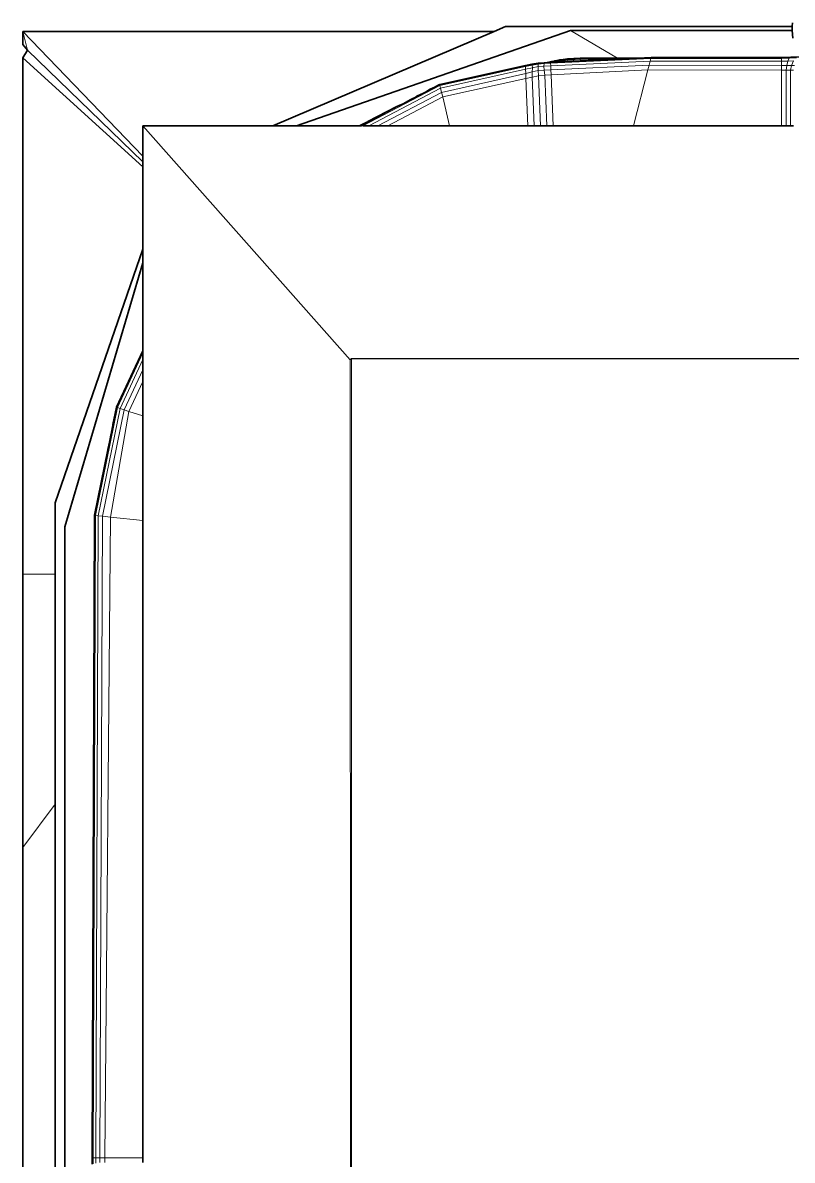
# Model space of a CAD drawing. Header units: inches. Extents: x 1 to 101, y 1 to 36.
# Drawn here: x 26.473 to 29.508, y 30.243 to 34.731 of the extents above; entities that cross this region are included whole.
import ezdxf

# ---------------------------------------------------------------- set-up
doc = ezdxf.new("R2010")
doc.units = ezdxf.units.IN
doc.header["$MEASUREMENT"] = 0
doc.layers.add('Default', color=7, linetype='Continuous')

msp = doc.modelspace()

# ---------------------------------------------------------------- linework, layer by layer
at = {"layer": 'Default', "color": 254, "lineweight": 0, "true_color": 0xcccccc, "transparency": 33554687}
for p, q in [((26.473, 34.6965), (28.3321, 34.6965)), ((26.9461, 34.2047), (26.473, 34.6965)), ((26.4914, 34.6232), (26.473, 34.6965)), ((26.473, 34.6965), (26.9461, 34.2047)), ((27.4598, 34.3236), (28.3321, 34.6965)), ((28.3321, 34.6965), (27.4598, 34.3236)), ((27.5521, 34.3236), (28.6329, 34.7)), ((28.6329, 34.7), (27.5521, 34.3236)), ((28.3321, 34.6965), (28.3765, 34.7155)), ((28.3765, 34.7155), (29.5077, 34.7155)), ((28.8186, 34.5918), (28.6329, 34.7)), ((28.6329, 34.7), (29.5077, 34.7)), ((28.6329, 34.7), (28.8186, 34.5918)), ((29.5077, 34.7), (28.6329, 34.7)), ((29.5077, 34.7155), (29.5076, 34.701)), ((29.5076, 34.701), (29.5077, 34.7)), ((29.5077, 34.7), (29.5105, 34.6704)), ((26.473, 34.5928), (26.4914, 34.6232)), ((26.4914, 34.6232), (26.9461, 34.1818)), ((26.9461, 34.1818), (26.4914, 34.6232)), ((26.473, 32.555), (26.473, 34.5928)), ((26.473, 34.5928), (26.9461, 34.1619)), ((26.9461, 34.1619), (26.473, 34.5928)), ((28.4563, 34.5628), (28.1179, 34.4868)), ((28.1179, 34.4868), (28.4563, 34.5628)), ((28.4562, 34.5587), (28.1187, 34.4834)), ((28.4563, 34.5628), (28.4562, 34.5587)), ((28.4807, 34.5674), (28.4563, 34.5628)), ((28.5054, 34.571), (28.4807, 34.5674)), ((28.5302, 34.5734), (28.5054, 34.571)), ((28.5417, 34.5739), (28.5302, 34.5734)), ((28.5535, 34.5767), (28.5417, 34.5739)), ((28.5589, 34.5775), (28.5535, 34.5767)), ((28.9509, 34.5902), (28.5551, 34.5711)), ((28.5551, 34.5746), (28.5661, 34.5751)), ((28.5551, 34.5711), (28.5551, 34.5746)), ((28.5686, 34.5799), (28.5589, 34.5775)), ((28.5661, 34.5751), (28.5728, 34.5765)), ((28.572, 34.5802), (28.5686, 34.5799)), ((28.58, 34.5819), (28.572, 34.5802)), ((28.5728, 34.5765), (28.6008, 34.5768)), ((28.5879, 34.5831), (28.58, 34.5819)), ((28.5914, 34.584), (28.5879, 34.5831)), ((28.5966, 34.5847), (28.5914, 34.584)), ((28.6213, 34.5879), (28.5966, 34.5847)), ((28.6008, 34.5768), (28.6231, 34.5779)), ((28.6394, 34.589), (28.6213, 34.5879)), ((28.6231, 34.5779), (28.6451, 34.5789)), ((28.6461, 34.5899), (28.6394, 34.589)), ((28.6451, 34.5789), (28.673, 34.5802)), ((28.6639, 34.5897), (28.6461, 34.5899)), ((28.671, 34.5907), (28.6639, 34.5897)), ((28.755, 34.5909), (28.671, 34.5907)), ((28.6718, 34.5869), (28.8235, 34.5874)), ((28.673, 34.5802), (28.6718, 34.5869)), ((28.8235, 34.5874), (28.673, 34.5802)), ((28.673, 34.5802), (28.8235, 34.5874)), ((28.8186, 34.5918), (28.755, 34.5909)), ((28.8198, 34.5911), (28.8186, 34.5918)), ((28.899, 34.5911), (28.8198, 34.5911)), ((28.8235, 34.5874), (28.899, 34.5911)), ((28.9519, 34.5936), (28.899, 34.5911)), ((28.899, 34.5911), (28.9519, 34.5936)), ((28.9509, 34.5902), (28.9519, 34.5936)), ((28.9519, 34.5936), (28.9509, 34.5902)), ((29.4658, 34.5901), (28.9509, 34.5902)), ((29.4659, 34.5936), (28.9519, 34.5936)), ((28.9519, 34.5936), (29.4659, 34.5936)), ((29.4659, 34.5936), (29.4658, 34.5901)), ((29.5026, 34.595), (29.4659, 34.5936)), ((29.536, 34.5963), (29.5026, 34.595)), ((28.1187, 34.4834), (27.8145, 34.3236)), ((28.1187, 34.4834), (27.8145, 34.3236)), ((27.838, 34.3236), (28.1213, 34.4726)), ((28.08, 34.4683), (28.0689, 34.4625)), ((28.0689, 34.4625), (28.08, 34.4683)), ((28.0689, 34.4625), (28.08, 34.4683)), ((28.098, 34.4773), (28.08, 34.4683)), ((28.08, 34.4683), (28.098, 34.4773)), ((28.08, 34.4683), (28.098, 34.4773)), ((28.0994, 34.4782), (28.098, 34.4773)), ((28.098, 34.4773), (28.0994, 34.4782)), ((28.098, 34.4773), (28.0994, 34.4782)), ((28.102, 34.4795), (28.0994, 34.4782)), ((28.0994, 34.4782), (28.102, 34.4795)), ((28.0994, 34.4782), (28.102, 34.4795)), ((28.1039, 34.4805), (28.102, 34.4795)), ((28.102, 34.4795), (28.1039, 34.4805)), ((28.102, 34.4795), (28.1039, 34.4805)), ((28.1051, 34.4811), (28.1039, 34.4805)), ((28.1039, 34.4805), (28.1051, 34.4811)), ((28.1039, 34.4805), (28.1051, 34.4811)), ((28.1092, 34.4834), (28.1051, 34.4811)), ((28.1051, 34.4811), (28.1092, 34.4834)), ((28.1051, 34.4811), (28.1092, 34.4834)), ((28.1106, 34.4839), (28.1092, 34.4834)), ((28.1092, 34.4834), (28.1106, 34.4839)), ((28.1092, 34.4834), (28.1106, 34.4839)), ((28.1128, 34.4842), (28.1106, 34.4839)), ((28.1106, 34.4839), (28.1128, 34.4842)), ((28.1106, 34.4839), (28.1128, 34.4842)), ((28.1141, 34.4858), (28.1128, 34.4842)), ((28.1128, 34.4842), (28.1141, 34.4858)), ((28.1128, 34.4842), (28.1141, 34.4858)), ((28.1179, 34.4868), (28.1141, 34.4858)), ((28.1141, 34.4858), (28.1179, 34.4868)), ((28.1141, 34.4858), (28.1179, 34.4868)), ((28.1179, 34.4868), (28.1187, 34.4834)), ((28.1187, 34.4834), (28.1179, 34.4868)), ((28.1179, 34.4868), (28.1187, 34.4834)), ((28.1213, 34.4726), (28.1252, 34.4561)), ((28.1252, 34.4561), (27.8737, 34.3236)), ((28.0005, 34.4272), (27.9732, 34.4116)), ((27.9732, 34.4116), (28.0005, 34.4272)), ((27.9732, 34.4116), (28.0005, 34.4272)), ((28.0149, 34.4332), (28.0005, 34.4272)), ((28.0005, 34.4272), (28.0149, 34.4332)), ((28.0005, 34.4272), (28.0149, 34.4332)), ((28.0211, 34.4365), (28.0149, 34.4332)), ((28.0149, 34.4332), (28.0211, 34.4365)), ((28.0149, 34.4332), (28.0211, 34.4365)), ((28.0276, 34.4412), (28.0211, 34.4365)), ((28.0211, 34.4365), (28.0276, 34.4412)), ((28.0211, 34.4365), (28.0276, 34.4412)), ((28.0539, 34.4535), (28.0276, 34.4412)), ((28.0276, 34.4412), (28.0539, 34.4535)), ((28.0276, 34.4412), (28.0539, 34.4535)), ((28.0562, 34.4547), (28.0539, 34.4535)), ((28.0539, 34.4535), (28.0562, 34.4547)), ((28.0539, 34.4535), (28.0562, 34.4547)), ((28.0639, 34.4587), (28.0562, 34.4547)), ((28.0562, 34.4547), (28.0639, 34.4587)), ((28.0562, 34.4547), (28.0639, 34.4587)), ((28.0655, 34.4596), (28.0639, 34.4587)), ((28.0639, 34.4587), (28.0655, 34.4596)), ((28.0639, 34.4587), (28.0655, 34.4596)), ((28.0689, 34.4625), (28.0655, 34.4596)), ((28.0655, 34.4596), (28.0689, 34.4625)), ((28.0655, 34.4596), (28.0689, 34.4625)), ((27.9489, 34.4006), (27.8344, 34.3407)), ((27.8349, 34.3398), (27.9489, 34.4006)), ((27.8349, 34.3398), (27.9489, 34.4006)), ((27.9582, 34.4038), (27.9489, 34.4006)), ((27.9489, 34.4006), (27.9582, 34.4038)), ((27.9489, 34.4006), (27.9582, 34.4038)), ((27.9732, 34.4116), (27.9582, 34.4038)), ((27.9582, 34.4038), (27.9732, 34.4116)), ((27.9582, 34.4038), (27.9732, 34.4116)), ((27.8191, 34.3334), (27.8159, 34.3318)), ((27.8221, 34.3348), (27.8191, 34.3334)), ((27.8197, 34.3312), (27.8213, 34.332)), ((27.8197, 34.3312), (27.8213, 34.332)), ((27.8213, 34.332), (27.8228, 34.3327)), ((27.8213, 34.332), (27.8228, 34.3327)), ((27.8248, 34.3361), (27.8221, 34.3348)), ((27.8228, 34.3327), (27.8242, 34.3335)), ((27.8228, 34.3327), (27.8242, 34.3335)), ((27.8242, 34.3335), (27.8255, 34.3341)), ((27.8242, 34.3335), (27.8255, 34.3341)), ((27.8272, 34.3373), (27.8248, 34.3361)), ((27.8255, 34.3341), (27.8268, 34.3348)), ((27.8255, 34.3341), (27.8268, 34.3348)), ((27.8268, 34.3348), (27.829, 34.336)), ((27.8268, 34.3348), (27.829, 34.336)), ((27.8294, 34.3383), (27.8272, 34.3373)), ((27.829, 34.336), (27.8309, 34.3372)), ((27.829, 34.336), (27.8309, 34.3372)), ((27.8311, 34.3392), (27.8294, 34.3383)), ((27.8309, 34.3372), (27.8324, 34.3381)), ((27.8309, 34.3372), (27.8324, 34.3381)), ((27.8325, 34.3399), (27.8311, 34.3392)), ((27.8324, 34.3381), (27.8337, 34.3389)), ((27.8324, 34.3381), (27.8337, 34.3389)), ((27.8344, 34.3407), (27.8325, 34.3399)), ((27.8337, 34.3389), (27.8349, 34.3398)), ((27.8337, 34.3389), (27.8349, 34.3398)), ((27.4598, 34.3236), (26.9461, 34.3236)), ((26.9461, 34.3236), (26.9461, 34.2047)), ((27.5521, 34.3236), (27.4598, 34.3236)), ((27.799, 34.3236), (27.5521, 34.3236)), ((27.8007, 34.3244), (27.799, 34.3236)), ((27.8048, 34.3264), (27.8007, 34.3244)), ((27.8066, 34.3273), (27.8048, 34.3264)), ((27.8087, 34.3283), (27.8066, 34.3273)), ((27.8114, 34.3297), (27.8087, 34.3283)), ((27.8124, 34.3301), (27.8114, 34.3297)), ((27.8123, 34.3266), (27.8141, 34.3275)), ((27.8123, 34.3266), (27.8141, 34.3275)), ((27.8145, 34.3236), (27.8123, 34.3266)), ((27.8145, 34.3236), (27.8123, 34.3266)), ((27.8159, 34.3318), (27.8124, 34.3301)), ((27.8141, 34.3275), (27.8147, 34.3288)), ((27.8141, 34.3275), (27.8147, 34.3288)), ((27.8147, 34.3288), (27.8164, 34.3296)), ((27.8147, 34.3288), (27.8164, 34.3296)), ((27.8164, 34.3296), (27.8181, 34.3305)), ((27.8164, 34.3296), (27.8181, 34.3305)), ((27.8181, 34.3305), (27.8197, 34.3312)), ((27.8181, 34.3305), (27.8197, 34.3312)), ((27.8737, 34.3236), (27.838, 34.3236)), ((26.9461, 34.2047), (26.9461, 34.1818)), ((26.9461, 34.1818), (26.9461, 34.1619)), ((26.9461, 34.1619), (26.9461, 33.8382)), ((26.9461, 33.8382), (26.6005, 32.8366)), ((26.6396, 32.7425), (26.9461, 33.7843)), ((26.9461, 33.7843), (26.9461, 33.4367)), ((26.9461, 33.4367), (26.8428, 33.2137)), ((26.8428, 33.2137), (26.9461, 33.4367)), ((26.9461, 33.4367), (26.9461, 33.4284)), ((26.9461, 33.4284), (26.8461, 33.2126)), ((26.8567, 33.2091), (26.9461, 33.4019)), ((26.9461, 33.4019), (26.9461, 33.3618)), ((26.9461, 33.3618), (26.8728, 33.2038)), ((26.7594, 32.7873), (26.8461, 33.2126)), ((26.8428, 33.2137), (26.8289, 33.1457)), ((26.8461, 33.2126), (26.8428, 33.2137)), ((26.8461, 33.2126), (26.8567, 33.2091)), ((26.7705, 32.7861), (26.8567, 33.2091)), ((26.8567, 33.2091), (26.7705, 32.7861)), ((26.8728, 33.2038), (26.7874, 32.7843)), ((26.8728, 33.2038), (26.8567, 33.2091)), ((26.8567, 33.2091), (26.8728, 33.2038)), ((26.8242, 33.1224), (26.8213, 33.1081)), ((26.8257, 33.13), (26.8242, 33.1224)), ((26.8261, 33.132), (26.8257, 33.13)), ((26.8281, 33.1414), (26.8261, 33.132)), ((26.8286, 33.1441), (26.8281, 33.1414)), ((26.8289, 33.1457), (26.8286, 33.1441)), ((26.8147, 33.076), (26.8089, 33.0473)), ((26.8187, 33.0957), (26.8147, 33.076)), ((26.8192, 33.0981), (26.8187, 33.0957)), ((26.8195, 33.0994), (26.8192, 33.0981)), ((26.8199, 33.1014), (26.8195, 33.0994)), ((26.8202, 33.1029), (26.8199, 33.1014)), ((26.8207, 33.1054), (26.8202, 33.1029)), ((26.8213, 33.1081), (26.8207, 33.1054)), ((26.8085, 33.0457), (26.7559, 32.7876)), ((26.8089, 33.0473), (26.8085, 33.0457)), ((26.6005, 32.8366), (26.6005, 32.555)), ((26.7559, 32.7876), (26.7467, 30.2522)), ((26.7467, 30.2522), (26.7559, 32.7876)), ((26.7594, 32.7873), (26.7506, 30.2528)), ((26.7506, 30.2528), (26.7594, 32.7873)), ((26.7559, 32.7876), (26.7594, 32.7873)), ((26.7594, 32.7873), (26.7705, 32.7861)), ((26.7705, 32.7861), (26.7594, 32.7873)), ((26.7705, 32.7861), (26.7614, 30.2529)), ((26.7614, 30.2529), (26.7705, 32.7861)), ((26.7705, 32.7861), (26.7874, 32.7843)), ((26.7874, 32.7843), (26.7705, 32.7861)), ((26.7874, 32.7843), (26.7776, 30.253)), ((26.6396, 28.1544), (26.6396, 32.7425)), ((26.6005, 32.555), (26.473, 32.555)), ((26.473, 31.4775), (26.473, 32.555)), ((26.473, 32.555), (26.6005, 32.555)), ((26.6005, 32.555), (26.6005, 31.6478)), ((26.473, 31.4775), (26.6005, 31.6478)), ((26.6005, 31.6478), (26.473, 31.4775)), ((26.6005, 31.6478), (26.6005, 30.202)), ((26.473, 30.202), (26.473, 31.4775)), ((26.7506, 30.2528), (26.7467, 30.2522)), ((26.7467, 30.2522), (26.7467, 30.2282)), ((26.7614, 30.2529), (26.7506, 30.2528)), ((26.7776, 30.253), (26.7614, 30.2529))]:
    msp.add_line(p, q, dxfattribs=at).dxf.unprotected_set("ltscale", 0)
at = {"layer": 'Default', "color": 7, "lineweight": 15, "ltscale": 5.332711, "transparency": 33554687}
for p, q in [((26.9461, 34.2047), (26.473, 34.6965)), ((26.473, 34.6965), (26.4914, 34.6232)), ((28.8186, 34.5918), (28.6329, 34.7)), ((26.4914, 34.6232), (26.9461, 34.1818)), ((26.473, 34.5928), (26.9461, 34.1619)), ((28.1187, 34.4834), (28.4562, 34.5587)), ((28.4562, 34.5587), (28.4821, 34.5637)), ((28.4562, 34.5587), (28.4563, 34.5628)), ((28.4564, 34.5476), (28.4562, 34.5587)), ((28.4821, 34.5637), (28.4807, 34.5674)), ((28.4821, 34.5637), (28.5054, 34.5675)), ((28.4837, 34.5533), (28.4821, 34.5637)), ((28.5056, 34.5578), (28.4837, 34.5533)), ((28.5054, 34.571), (28.5054, 34.5675)), ((28.5054, 34.5675), (28.5291, 34.5696)), ((28.5054, 34.5675), (28.5056, 34.5578)), ((28.5282, 34.5591), (28.5056, 34.5578)), ((28.5061, 34.5419), (28.5056, 34.5578)), ((28.5291, 34.5696), (28.5282, 34.5591)), ((28.5554, 34.5606), (28.5282, 34.5591)), ((28.5282, 34.5591), (28.5299, 34.5435)), ((28.5302, 34.5734), (28.5291, 34.5696)), ((28.5291, 34.5696), (28.5551, 34.5711)), ((28.9509, 34.5902), (28.5551, 34.5711)), ((28.5551, 34.5746), (28.5551, 34.5711)), ((28.5551, 34.5711), (28.5554, 34.5606)), ((28.948, 34.5794), (28.5554, 34.5606)), ((28.5554, 34.5606), (28.556, 34.5445)), ((28.556, 34.5445), (28.9437, 34.563)), ((28.572, 34.5802), (28.5728, 34.5765)), ((28.5728, 34.5765), (28.573, 34.5755)), ((28.5966, 34.5847), (28.5992, 34.5813)), ((28.5992, 34.5813), (28.6008, 34.5768)), ((28.6213, 34.5879), (28.6219, 34.5846)), ((28.6219, 34.5846), (28.6231, 34.5779)), ((28.6451, 34.5861), (28.6461, 34.5899)), ((28.6718, 34.5869), (28.6451, 34.5861)), ((28.6451, 34.5789), (28.6451, 34.5861)), ((28.6718, 34.5869), (28.671, 34.5907)), ((28.8235, 34.5874), (28.6718, 34.5869)), ((28.673, 34.5802), (28.6718, 34.5869)), ((28.939, 34.5452), (28.9437, 34.563)), ((28.948, 34.5794), (28.9437, 34.563)), ((28.9437, 34.563), (29.4658, 34.562)), ((28.9509, 34.5902), (28.948, 34.5794)), ((28.948, 34.5794), (29.4658, 34.579)), ((28.9519, 34.5936), (28.9509, 34.5902)), ((28.9509, 34.5902), (29.4658, 34.5901)), ((29.4658, 34.5901), (29.4659, 34.5936)), ((29.4658, 34.5901), (29.4964, 34.591)), ((29.4658, 34.579), (29.4658, 34.5901)), ((29.4658, 34.579), (29.4906, 34.5795)), ((29.4658, 34.562), (29.4658, 34.579)), ((29.4868, 34.5623), (29.4658, 34.562)), ((29.4658, 34.562), (29.4659, 34.5436)), ((29.4843, 34.5436), (29.4868, 34.5623)), ((29.4868, 34.5623), (29.4906, 34.5795)), ((29.5054, 34.5625), (29.4868, 34.5623)), ((29.4964, 34.591), (29.4906, 34.5795)), ((29.4906, 34.5795), (29.5136, 34.58)), ((29.4964, 34.591), (29.5026, 34.595)), ((29.5251, 34.5919), (29.4964, 34.591)), ((29.5015, 34.5436), (29.5054, 34.5625)), ((29.5054, 34.5625), (29.5136, 34.58)), ((29.5167, 34.5627), (29.5054, 34.5625)), ((28.1213, 34.4726), (28.4564, 34.5476)), ((28.1252, 34.4561), (28.4568, 34.531)), ((28.4837, 34.5533), (28.4564, 34.5476)), ((28.4568, 34.531), (28.4564, 34.5476)), ((28.4828, 34.537), (28.4568, 34.531)), ((28.4568, 34.531), (28.4573, 34.5114)), ((28.4573, 34.5114), (28.4821, 34.5167)), ((28.4821, 34.5167), (28.4828, 34.537)), ((28.5069, 34.5209), (28.4821, 34.5167)), ((28.4821, 34.5167), (28.4902, 34.3236)), ((28.4828, 34.537), (28.4837, 34.5533)), ((28.5061, 34.5419), (28.4828, 34.537)), ((28.5299, 34.5435), (28.5061, 34.5419)), ((28.5069, 34.5209), (28.5061, 34.5419)), ((28.5319, 34.5238), (28.5069, 34.5209)), ((28.5152, 34.3236), (28.5069, 34.5209)), ((28.556, 34.5445), (28.5299, 34.5435)), ((28.5299, 34.5435), (28.5319, 34.5238)), ((28.5568, 34.5256), (28.5319, 34.5238)), ((28.5403, 34.3236), (28.5319, 34.5238)), ((28.5568, 34.5256), (28.556, 34.5445)), ((28.5568, 34.5256), (28.939, 34.5452)), ((28.5653, 34.3236), (28.5568, 34.5256)), ((28.8815, 34.3236), (28.939, 34.5452)), ((28.939, 34.5452), (29.4659, 34.5436)), ((29.4659, 34.5436), (29.466, 34.3236)), ((29.4659, 34.5436), (29.4843, 34.5436)), ((29.4843, 34.5436), (29.4844, 34.3236)), ((29.5015, 34.5436), (29.4843, 34.5436)), ((29.5015, 34.5436), (29.5014, 34.3236)), ((29.5132, 34.5436), (29.5015, 34.5436)), ((27.8145, 34.3236), (28.1187, 34.4834)), ((27.838, 34.3236), (28.1213, 34.4726)), ((28.1187, 34.4834), (28.1179, 34.4868)), ((28.1213, 34.4726), (28.1187, 34.4834)), ((28.1252, 34.4561), (28.1213, 34.4726)), ((28.1294, 34.4382), (28.4573, 34.5114)), ((28.4573, 34.5114), (28.4652, 34.3236)), ((27.8737, 34.3236), (28.1252, 34.4561)), ((27.9124, 34.3236), (28.1294, 34.4382)), ((28.1294, 34.4382), (28.1252, 34.4561)), ((28.1561, 34.3236), (28.1294, 34.4382)), ((27.8197, 34.3312), (27.8191, 34.3334)), ((27.8228, 34.3327), (27.8221, 34.3348)), ((27.8255, 34.3341), (27.8248, 34.3361)), ((27.829, 34.336), (27.8272, 34.3373)), ((27.8311, 34.3392), (27.8325, 34.3399)), ((27.8324, 34.3381), (27.8311, 34.3392)), ((27.8344, 34.3407), (27.8325, 34.3399)), ((27.8325, 34.3399), (27.8337, 34.3389)), ((27.8337, 34.3389), (27.8344, 34.3407)), ((27.7645, 33.4012), (26.9461, 34.3236)), ((27.8052, 34.3242), (27.8048, 34.3264)), ((27.8085, 34.3247), (27.8073, 34.3252)), ((27.8092, 34.3261), (27.8087, 34.3283)), ((27.8111, 34.3271), (27.8104, 34.3257)), ((27.8123, 34.3266), (27.8111, 34.3271)), ((27.8123, 34.3266), (27.8141, 34.3275)), ((27.8129, 34.3279), (27.8124, 34.3301)), ((27.8147, 34.3288), (27.8141, 34.3275)), ((27.8164, 34.3296), (27.8159, 34.3318)), ((26.8461, 33.2126), (26.9461, 33.4284)), ((26.8567, 33.2091), (26.9461, 33.4019)), ((27.7698, 8.4782), (27.7694, 33.4054)), ((26.8728, 33.2038), (26.9461, 33.3618)), ((26.8919, 33.1975), (26.9461, 33.3159)), ((26.7594, 32.7873), (26.8461, 33.2126)), ((26.8461, 33.2126), (26.8428, 33.2137)), ((26.8567, 33.2091), (26.8461, 33.2126)), ((26.7705, 32.7861), (26.8567, 33.2091)), ((26.7874, 32.7843), (26.8728, 33.2038)), ((26.8195, 32.7808), (26.8919, 33.1975)), ((26.8728, 33.2038), (26.8567, 33.2091)), ((26.8919, 33.1975), (26.8728, 33.2038)), ((26.9461, 33.1796), (26.8919, 33.1975)), ((26.7594, 32.7873), (26.7506, 30.2528)), ((26.7559, 32.7876), (26.7594, 32.7873)), ((26.7594, 32.7873), (26.7705, 32.7861)), ((26.7705, 32.7861), (26.7614, 30.2529)), ((26.7705, 32.7861), (26.7874, 32.7843)), ((26.7874, 32.7843), (26.7776, 30.253)), ((26.8195, 32.7808), (26.7874, 32.7843)), ((26.7967, 30.253), (26.8195, 32.7808)), ((26.8195, 32.7808), (26.9461, 32.7672)), ((26.473, 32.555), (26.6005, 32.555)), ((26.473, 31.4775), (26.6005, 31.6478)), ((26.7506, 30.2528), (26.7467, 30.2522)), ((26.7505, 30.2293), (26.7506, 30.2528)), ((26.7506, 30.2528), (26.7614, 30.2529)), ((26.7614, 30.2529), (26.7609, 30.2317)), ((26.7614, 30.2529), (26.7776, 30.253)), ((26.7776, 30.253), (26.7775, 30.2339)), ((26.7776, 30.253), (26.7967, 30.253)), ((26.9461, 30.2529), (26.7967, 30.253)), ((26.7967, 30.253), (26.7967, 30.2339))]:
    msp.add_line(p, q, dxfattribs=at)
at = {"layer": 'Default', "color": 7, "lineweight": 35, "ltscale": 5.332711, "transparency": 33554687}
for p, q in [((28.3321, 34.6965), (26.473, 34.6965)), ((26.473, 34.6454), (26.473, 34.6965)), ((28.3321, 34.6965), (27.4598, 34.3236)), ((28.6329, 34.7), (27.5521, 34.3236)), ((28.3765, 34.7155), (28.3321, 34.6965)), ((28.3765, 34.7155), (29.5077, 34.7155)), ((29.5077, 34.7), (28.6329, 34.7)), ((29.5077, 34.7155), (29.5076, 34.701)), ((29.5077, 34.7), (29.5076, 34.701)), ((29.5077, 34.7175), (29.5086, 34.7309)), ((29.5077, 34.7155), (29.5077, 34.7175)), ((29.5105, 34.6704), (29.5077, 34.7)), ((26.4914, 34.6232), (26.473, 34.6454)), ((26.473, 34.5928), (26.4914, 34.6232)), ((26.473, 32.555), (26.473, 34.5928)), ((28.4563, 34.5628), (28.1179, 34.4868)), ((28.4563, 34.5628), (28.4807, 34.5674)), ((28.4807, 34.5674), (28.5054, 34.571)), ((28.5054, 34.571), (28.5302, 34.5734)), ((28.5417, 34.5739), (28.5302, 34.5734)), ((28.5535, 34.5767), (28.5417, 34.5739)), ((28.5551, 34.5746), (28.5417, 34.5739)), ((28.5589, 34.5775), (28.5535, 34.5767)), ((28.5661, 34.5751), (28.5551, 34.5746)), ((28.5686, 34.5799), (28.5589, 34.5775)), ((28.5728, 34.5765), (28.5661, 34.5751)), ((28.572, 34.5802), (28.5686, 34.5799)), ((28.572, 34.5802), (28.58, 34.5819)), ((28.5992, 34.5813), (28.5728, 34.5765)), ((28.6008, 34.5768), (28.5728, 34.5765)), ((28.58, 34.5819), (28.5879, 34.5831)), ((28.5879, 34.5831), (28.5914, 34.584)), ((28.5966, 34.5847), (28.5914, 34.584)), ((28.6213, 34.5879), (28.5966, 34.5847)), ((28.6219, 34.5846), (28.5992, 34.5813)), ((28.6231, 34.5779), (28.6008, 34.5768)), ((28.6394, 34.589), (28.6213, 34.5879)), ((28.6451, 34.5861), (28.6219, 34.5846)), ((28.6451, 34.5789), (28.6231, 34.5779)), ((28.6461, 34.5899), (28.6394, 34.589)), ((28.6451, 34.5861), (28.6639, 34.5897)), ((28.673, 34.5802), (28.6451, 34.5789)), ((28.6461, 34.5899), (28.6639, 34.5897)), ((28.6639, 34.5897), (28.671, 34.5907)), ((28.755, 34.5909), (28.671, 34.5907)), ((28.8235, 34.5874), (28.673, 34.5802)), ((28.8186, 34.5918), (28.755, 34.5909)), ((28.8198, 34.5911), (28.8186, 34.5918)), ((28.899, 34.5911), (28.8198, 34.5911)), ((28.899, 34.5911), (28.8235, 34.5874)), ((28.899, 34.5911), (28.9519, 34.5936)), ((29.4659, 34.5936), (28.9519, 34.5936)), ((29.5026, 34.595), (29.4659, 34.5936)), ((29.5026, 34.595), (29.536, 34.5963)), ((28.08, 34.4683), (28.0689, 34.4625)), ((28.08, 34.4683), (28.098, 34.4773)), ((28.098, 34.4773), (28.0994, 34.4782)), ((28.0994, 34.4782), (28.102, 34.4795)), ((28.102, 34.4795), (28.1039, 34.4805)), ((28.1039, 34.4805), (28.1051, 34.4811)), ((28.1051, 34.4811), (28.1092, 34.4834)), ((28.1106, 34.4839), (28.1092, 34.4834)), ((28.1128, 34.4842), (28.1106, 34.4839)), ((28.1141, 34.4858), (28.1128, 34.4842)), ((28.1141, 34.4858), (28.1179, 34.4868)), ((27.9732, 34.4116), (28.0005, 34.4272)), ((28.0005, 34.4272), (28.0149, 34.4332)), ((28.0149, 34.4332), (28.0211, 34.4365)), ((28.0211, 34.4365), (28.0276, 34.4412)), ((28.0276, 34.4412), (28.0539, 34.4535)), ((28.0562, 34.4547), (28.0539, 34.4535)), ((28.0639, 34.4587), (28.0562, 34.4547)), ((28.0639, 34.4587), (28.0655, 34.4596)), ((28.0655, 34.4596), (28.0689, 34.4625)), ((27.8344, 34.3407), (27.9489, 34.4006)), ((27.9489, 34.4006), (27.8349, 34.3398)), ((27.9489, 34.4006), (27.9582, 34.4038)), ((27.9582, 34.4038), (27.9732, 34.4116)), ((27.8159, 34.3318), (27.8191, 34.3334)), ((27.8191, 34.3334), (27.8221, 34.3348)), ((27.8197, 34.3312), (27.8213, 34.332)), ((27.8213, 34.332), (27.8228, 34.3327)), ((27.8221, 34.3348), (27.8248, 34.3361)), ((27.8228, 34.3327), (27.8242, 34.3335)), ((27.8242, 34.3335), (27.8268, 34.3348)), ((27.8242, 34.3335), (27.8255, 34.3341)), ((27.8248, 34.3361), (27.8272, 34.3373)), ((27.8255, 34.3341), (27.8268, 34.3348)), ((27.8268, 34.3348), (27.829, 34.336)), ((27.8272, 34.3373), (27.8294, 34.3383)), ((27.829, 34.336), (27.8309, 34.3372)), ((27.8294, 34.3383), (27.8311, 34.3392)), ((27.8309, 34.3372), (27.8294, 34.3383)), ((27.8309, 34.3372), (27.8324, 34.3381)), ((27.8311, 34.3392), (27.8337, 34.3389)), ((27.8324, 34.3381), (27.8337, 34.3389)), ((27.8349, 34.3398), (27.8325, 34.3399)), ((27.8337, 34.3389), (27.8349, 34.3398)), ((27.8349, 34.3398), (27.8344, 34.3407)), ((26.9461, 34.3236), (26.9461, 34.2047)), ((27.4598, 34.3236), (26.9461, 34.3236)), ((27.5521, 34.3236), (27.4598, 34.3236)), ((27.799, 34.3236), (27.5521, 34.3236)), ((27.799, 34.3236), (27.8007, 34.3244)), ((27.8007, 34.3244), (27.8048, 34.3264)), ((27.8039, 34.3236), (27.8007, 34.3244)), ((27.8039, 34.3236), (27.8052, 34.3242)), ((27.8048, 34.3264), (27.8066, 34.3273)), ((27.8052, 34.3242), (27.8073, 34.3252)), ((27.8065, 34.3238), (27.8052, 34.3242)), ((27.8073, 34.3252), (27.8065, 34.3238)), ((27.8065, 34.3238), (27.8085, 34.3247)), ((27.8066, 34.3273), (27.8087, 34.3283)), ((27.8073, 34.3252), (27.8092, 34.3261)), ((27.8085, 34.3247), (27.8104, 34.3257)), ((27.8087, 34.3283), (27.8114, 34.3297)), ((27.8092, 34.3261), (27.8111, 34.3271)), ((27.8104, 34.3257), (27.8123, 34.3266)), ((27.8111, 34.3271), (27.8129, 34.3279)), ((27.8114, 34.3297), (27.8124, 34.3301)), ((27.8129, 34.3279), (27.8123, 34.3266)), ((27.8145, 34.3236), (27.8123, 34.3266)), ((27.8124, 34.3301), (27.8159, 34.3318)), ((27.8129, 34.3279), (27.8147, 34.3288)), ((27.838, 34.3236), (27.8145, 34.3236)), ((27.8147, 34.3288), (27.8164, 34.3296)), ((27.8164, 34.3296), (27.8181, 34.3305)), ((27.8181, 34.3305), (27.8197, 34.3312)), ((27.8737, 34.3236), (27.838, 34.3236)), ((27.9124, 34.3236), (27.8737, 34.3236)), ((28.1561, 34.3236), (27.9124, 34.3236)), ((28.4652, 34.3236), (28.1561, 34.3236)), ((28.4902, 34.3236), (28.4652, 34.3236)), ((28.5152, 34.3236), (28.4902, 34.3236)), ((28.5403, 34.3236), (28.5152, 34.3236)), ((28.5653, 34.3236), (28.5403, 34.3236)), ((28.8815, 34.3236), (28.5653, 34.3236)), ((29.466, 34.3236), (28.8815, 34.3236)), ((29.4844, 34.3236), (29.466, 34.3236)), ((29.5014, 34.3236), (29.4844, 34.3236)), ((29.5126, 34.3236), (29.5014, 34.3236)), ((26.9461, 34.2047), (26.9461, 34.1818)), ((26.9461, 34.1818), (26.9461, 34.1619)), ((26.9461, 34.1619), (26.9461, 33.8382)), ((26.9461, 33.8382), (26.6005, 32.8366)), ((26.9461, 33.8382), (26.9461, 33.7843)), ((26.6396, 32.7425), (26.9461, 33.7843)), ((26.9461, 33.7843), (26.9461, 33.4367)), ((26.9461, 33.4367), (26.8428, 33.2137)), ((26.9461, 33.4367), (26.9461, 33.4284)), ((26.9461, 33.4284), (26.9461, 33.4019)), ((26.9461, 33.4019), (26.9461, 33.3618)), ((27.7671, 33.4033), (27.7645, 33.4012)), ((27.7671, 33.4033), (27.7694, 33.4054)), ((48.768, 33.4145), (27.7694, 33.4054)), ((26.9461, 33.3618), (26.9461, 33.3159)), ((26.9461, 33.3159), (26.9461, 33.1796)), ((26.8289, 33.1457), (26.8428, 33.2137)), ((26.9461, 33.1796), (26.9461, 32.7672)), ((26.8242, 33.1224), (26.8213, 33.1081)), ((26.8257, 33.13), (26.8242, 33.1224)), ((26.8261, 33.132), (26.8257, 33.13)), ((26.8261, 33.132), (26.8281, 33.1414)), ((26.8286, 33.1441), (26.8281, 33.1414)), ((26.8289, 33.1457), (26.8286, 33.1441)), ((26.8089, 33.0473), (26.8147, 33.076)), ((26.8147, 33.076), (26.8187, 33.0957)), ((26.8192, 33.0981), (26.8187, 33.0957)), ((26.8195, 33.0994), (26.8192, 33.0981)), ((26.8199, 33.1014), (26.8195, 33.0994)), ((26.8199, 33.1014), (26.8202, 33.1029)), ((26.8207, 33.1054), (26.8202, 33.1029)), ((26.8213, 33.1081), (26.8207, 33.1054)), ((26.7559, 32.7876), (26.8085, 33.0457)), ((26.8085, 33.0457), (26.8089, 33.0473)), ((26.6005, 32.8366), (26.6005, 32.555)), ((26.7559, 32.7876), (26.7467, 30.2522)), ((26.9461, 32.7672), (26.9461, 30.2529)), ((26.6396, 32.7425), (26.6396, 28.1544)), ((26.473, 31.4775), (26.473, 32.555)), ((26.6005, 32.555), (26.6005, 31.6478)), ((26.6005, 31.6478), (26.6005, 30.202)), ((26.473, 30.202), (26.473, 31.4775)), ((26.7467, 30.2522), (26.7467, 30.2282)), ((26.9461, 30.2529), (26.9461, 30.2338))]:
    msp.add_line(p, q, dxfattribs=at)
at = {"layer": 'Default', "color": 253, "lineweight": 0, "true_color": 0xb5b5b5, "transparency": 33554687}
for p, q in [((28.1187, 34.4834), (28.4562, 34.5587)), ((28.4562, 34.5587), (28.4564, 34.5476)), ((28.4564, 34.5476), (28.1213, 34.4726)), ((28.1213, 34.4726), (28.1187, 34.4834)), ((26.8461, 33.2126), (26.9461, 33.4284)), ((26.9461, 33.4019), (26.8567, 33.2091)), ((26.9461, 33.4284), (26.9461, 33.4019)), ((26.8461, 33.2126), (26.7594, 32.7873)), ((26.8289, 33.1457), (26.8428, 33.2137)), ((26.8428, 33.2137), (26.8461, 33.2126)), ((26.8567, 33.2091), (26.8461, 33.2126)), ((26.8213, 33.1081), (26.8242, 33.1224)), ((26.8242, 33.1224), (26.8257, 33.13)), ((26.8257, 33.13), (26.8261, 33.132)), ((26.8261, 33.132), (26.8281, 33.1414)), ((26.8281, 33.1414), (26.8286, 33.1441)), ((26.8286, 33.1441), (26.8289, 33.1457)), ((26.8089, 33.0473), (26.8147, 33.076)), ((26.8147, 33.076), (26.8187, 33.0957)), ((26.8187, 33.0957), (26.8192, 33.0981)), ((26.8192, 33.0981), (26.8195, 33.0994)), ((26.8195, 33.0994), (26.8199, 33.1014)), ((26.8199, 33.1014), (26.8202, 33.1029)), ((26.8202, 33.1029), (26.8207, 33.1054)), ((26.8207, 33.1054), (26.8213, 33.1081)), ((26.7559, 32.7876), (26.8085, 33.0457)), ((26.8085, 33.0457), (26.8089, 33.0473)), ((26.7594, 32.7873), (26.7559, 32.7876))]:
    msp.add_line(p, q, dxfattribs=at).dxf.unprotected_set("ltscale", 0)
at = {"layer": 'Default', "color": 250, "lineweight": 0, "true_color": 0x444444, "transparency": 33554687}
for p, q in [((28.5551, 34.5711), (28.9509, 34.5902)), ((28.5554, 34.5606), (28.5551, 34.5711)), ((28.948, 34.5794), (28.5554, 34.5606)), ((28.671, 34.5907), (28.755, 34.5909)), ((28.6718, 34.5869), (28.671, 34.5907)), ((28.8235, 34.5874), (28.6718, 34.5869)), ((28.755, 34.5909), (28.8186, 34.5918)), ((28.8186, 34.5918), (28.8198, 34.5911)), ((28.8198, 34.5911), (28.899, 34.5911)), ((28.899, 34.5911), (28.8235, 34.5874)), ((28.9509, 34.5902), (28.948, 34.5794)), ((29.5014, 34.3236), (29.5015, 34.5436)), ((29.5015, 34.5436), (29.5132, 34.5436)), ((29.5126, 34.3236), (29.5014, 34.3236))]:
    msp.add_line(p, q, dxfattribs=at).dxf.unprotected_set("ltscale", 0)
at = {"layer": 'Default', "color": 251, "lineweight": 0, "true_color": 0x6b6b6b, "transparency": 33554687}
for p, q in [((28.5554, 34.5606), (28.948, 34.5794)), ((28.556, 34.5445), (28.5554, 34.5606)), ((28.9437, 34.563), (28.556, 34.5445)), ((28.948, 34.5794), (28.9437, 34.563))]:
    msp.add_line(p, q, dxfattribs=at).dxf.unprotected_set("ltscale", 0)
at = {"layer": 'Default', "color": 9, "lineweight": 0, "true_color": 0xc9c9c9, "transparency": 33554687}
for p, q in [((28.556, 34.5445), (28.9437, 34.563)), ((28.939, 34.5452), (28.9437, 34.563)), ((28.9437, 34.563), (28.939, 34.5452)), ((28.9437, 34.563), (29.4658, 34.562)), ((29.4658, 34.562), (29.4659, 34.5436)), ((28.1252, 34.4561), (28.4568, 34.531)), ((28.4568, 34.531), (28.4573, 34.5114)), ((28.5568, 34.5256), (28.556, 34.5445)), ((28.939, 34.5452), (28.5568, 34.5256)), ((29.4659, 34.5436), (28.939, 34.5452)), ((29.466, 34.3236), (29.4659, 34.5436)), ((29.4659, 34.5436), (29.4843, 34.5436)), ((29.4843, 34.5436), (29.4844, 34.3236)), ((28.4573, 34.5114), (28.1294, 34.4382)), ((27.8737, 34.3236), (28.1252, 34.4561)), ((28.1294, 34.4382), (27.9124, 34.3236)), ((28.1294, 34.4382), (28.1252, 34.4561)), ((28.1252, 34.4561), (28.1294, 34.4382)), ((27.9124, 34.3236), (27.8737, 34.3236)), ((29.4844, 34.3236), (29.466, 34.3236)), ((26.7967, 30.253), (26.9461, 30.2529)), ((26.7967, 30.2339), (26.7967, 30.253)), ((26.9461, 30.2529), (26.9461, 30.2338))]:
    msp.add_line(p, q, dxfattribs=at).dxf.unprotected_set("ltscale", 0)
at = {"layer": 'Default', "color": 251, "lineweight": 0, "true_color": 0x616161, "transparency": 33554687}
for p, q in [((28.9437, 34.563), (28.948, 34.5794)), ((29.4658, 34.562), (28.9437, 34.563)), ((28.948, 34.5794), (29.4658, 34.579)), ((29.4658, 34.579), (29.4658, 34.562))]:
    msp.add_line(p, q, dxfattribs=at).dxf.unprotected_set("ltscale", 0)
at = {"layer": 'Default', "color": 253, "lineweight": 0, "true_color": 0xb4b4b4, "transparency": 33554687}
for p, q in [((28.948, 34.5794), (28.9509, 34.5902)), ((29.4658, 34.579), (28.948, 34.5794)), ((28.9509, 34.5902), (29.4658, 34.5901)), ((29.4658, 34.5901), (29.4658, 34.579)), ((27.8145, 34.3236), (28.1187, 34.4834)), ((28.1213, 34.4726), (27.838, 34.3236)), ((28.1187, 34.4834), (28.1213, 34.4726)), ((27.838, 34.3236), (27.8145, 34.3236))]:
    msp.add_line(p, q, dxfattribs=at).dxf.unprotected_set("ltscale", 0)
at = {"layer": 'Default', "color": 251, "lineweight": 0, "true_color": 0x606060, "transparency": 33554687}
for p, q in [((28.1213, 34.4726), (28.4564, 34.5476)), ((28.4568, 34.531), (28.1252, 34.4561)), ((28.4564, 34.5476), (28.4568, 34.531)), ((28.1252, 34.4561), (28.1213, 34.4726))]:
    msp.add_line(p, q, dxfattribs=at).dxf.unprotected_set("ltscale", 0)
at = {"layer": 'Default', "color": 9, "lineweight": 0, "true_color": 0xcbcbcb, "transparency": 33554687}
for p, q in [((28.4573, 34.5114), (28.4821, 34.5167)), ((28.4821, 34.5167), (28.5069, 34.5209)), ((28.4902, 34.3236), (28.4821, 34.5167)), ((28.4821, 34.5167), (28.4902, 34.3236)), ((28.5069, 34.5209), (28.5319, 34.5238)), ((28.5152, 34.3236), (28.5069, 34.5209)), ((28.5069, 34.5209), (28.5152, 34.3236)), ((28.5319, 34.5238), (28.5568, 34.5256)), ((28.5403, 34.3236), (28.5319, 34.5238)), ((28.5319, 34.5238), (28.5403, 34.3236)), ((28.5568, 34.5256), (28.939, 34.5452)), ((28.5653, 34.3236), (28.5568, 34.5256)), ((28.5568, 34.5256), (28.5653, 34.3236)), ((28.8815, 34.3236), (28.939, 34.5452)), ((28.939, 34.5452), (28.8815, 34.3236)), ((28.939, 34.5452), (29.4659, 34.5436)), ((29.4659, 34.5436), (29.466, 34.3236)), ((28.1294, 34.4382), (28.4573, 34.5114)), ((28.4652, 34.3236), (28.4573, 34.5114)), ((28.4573, 34.5114), (28.4652, 34.3236)), ((27.9124, 34.3236), (28.1294, 34.4382)), ((28.1561, 34.3236), (28.1294, 34.4382)), ((28.1294, 34.4382), (28.1561, 34.3236)), ((27.7645, 33.4012), (26.9461, 34.3236)), ((26.9461, 34.3236), (27.4598, 34.3236)), ((26.9461, 34.3236), (27.7645, 33.4012)), ((26.9461, 34.2047), (26.9461, 34.3236)), ((27.4598, 34.3236), (27.5521, 34.3236)), ((27.5521, 34.3236), (27.799, 34.3236)), ((27.799, 34.3236), (27.8007, 34.3244)), ((27.8007, 34.3244), (27.8039, 34.3236)), ((27.8039, 34.3236), (27.8052, 34.3242)), ((27.8052, 34.3242), (27.8065, 34.3238)), ((27.8065, 34.3238), (27.8085, 34.3247)), ((27.8085, 34.3247), (27.8104, 34.3257)), ((27.8104, 34.3257), (27.8123, 34.3266)), ((27.8123, 34.3266), (27.8145, 34.3236)), ((27.8145, 34.3236), (27.838, 34.3236)), ((27.838, 34.3236), (27.8737, 34.3236)), ((27.8737, 34.3236), (27.9124, 34.3236)), ((27.9124, 34.3236), (28.1561, 34.3236)), ((28.1561, 34.3236), (27.9124, 34.3236)), ((28.1561, 34.3236), (28.4652, 34.3236)), ((28.4652, 34.3236), (28.1561, 34.3236)), ((28.4652, 34.3236), (28.4902, 34.3236)), ((28.4902, 34.3236), (28.4652, 34.3236)), ((28.4902, 34.3236), (28.5152, 34.3236)), ((28.5152, 34.3236), (28.4902, 34.3236)), ((28.5152, 34.3236), (28.5403, 34.3236)), ((28.5403, 34.3236), (28.5152, 34.3236)), ((28.5653, 34.3236), (28.5403, 34.3236)), ((28.5403, 34.3236), (28.5653, 34.3236)), ((28.8815, 34.3236), (28.5653, 34.3236)), ((28.5653, 34.3236), (28.8815, 34.3236)), ((29.466, 34.3236), (28.8815, 34.3236)), ((28.8815, 34.3236), (29.466, 34.3236)), ((29.466, 34.3236), (29.4844, 34.3236)), ((29.4844, 34.3236), (29.5014, 34.3236)), ((29.5014, 34.3236), (29.5126, 34.3236)), ((26.9461, 34.1818), (26.9461, 34.2047)), ((26.9461, 34.1619), (26.9461, 34.1818)), ((26.9461, 33.8382), (26.9461, 34.1619)), ((26.6005, 32.8366), (26.9461, 33.8382)), ((26.9461, 33.7843), (26.9461, 33.8382)), ((26.9461, 33.8382), (26.9461, 33.7843)), ((26.9461, 33.7843), (26.6396, 32.7425)), ((26.9461, 33.4367), (26.9461, 33.7843)), ((26.9461, 33.4284), (26.9461, 33.4367)), ((26.9461, 33.4019), (26.9461, 33.4284)), ((26.9461, 33.3618), (26.9461, 33.4019)), ((27.7671, 33.4033), (27.7645, 33.4012)), ((27.7645, 33.4012), (27.7698, 8.4782)), ((27.7694, 33.4054), (27.7671, 33.4033)), ((48.768, 33.4145), (27.7694, 33.4054)), ((27.7694, 33.4054), (48.768, 33.4145)), ((27.7698, 8.4782), (27.7694, 33.4054)), ((26.9461, 33.3159), (26.9461, 33.3618)), ((26.8919, 33.1975), (26.9461, 33.3159)), ((26.9461, 33.3159), (26.9461, 33.1796)), ((26.9461, 33.1796), (26.9461, 33.3159)), ((26.7874, 32.7843), (26.8728, 33.2038)), ((26.8195, 32.7808), (26.8919, 33.1975)), ((26.8919, 33.1975), (26.8195, 32.7808)), ((26.8728, 33.2038), (26.8919, 33.1975)), ((26.8919, 33.1975), (26.9461, 33.1796)), ((26.9461, 33.1796), (26.8919, 33.1975)), ((26.9461, 33.1796), (26.9461, 32.7672)), ((26.9461, 32.7672), (26.9461, 33.1796)), ((26.6005, 32.555), (26.6005, 32.8366)), ((26.8195, 32.7808), (26.7874, 32.7843)), ((26.7967, 30.253), (26.8195, 32.7808)), ((26.8195, 32.7808), (26.9461, 32.7672)), ((26.9461, 32.7672), (26.8195, 32.7808)), ((26.9461, 32.7672), (26.9461, 30.2529)), ((26.9461, 30.2529), (26.9461, 32.7672)), ((26.6396, 32.7425), (26.6396, 28.1544)), ((26.6005, 31.6478), (26.6005, 32.555)), ((26.6005, 30.202), (26.6005, 31.6478)), ((26.9461, 30.2529), (26.7967, 30.253)), ((26.9461, 30.2338), (26.9461, 30.2529))]:
    msp.add_line(p, q, dxfattribs=at).dxf.unprotected_set("ltscale", 0)
at = {"layer": 'Default', "color": 251, "lineweight": 0, "true_color": 0x6d6d6d, "transparency": 33554687}
for p, q in [((29.4843, 34.5436), (29.5015, 34.5436)), ((29.4844, 34.3236), (29.4843, 34.5436)), ((29.5015, 34.5436), (29.5014, 34.3236)), ((29.5014, 34.3236), (29.4844, 34.3236))]:
    msp.add_line(p, q, dxfattribs=at).dxf.unprotected_set("ltscale", 0)
at = {"layer": 'Default', "color": 9, "lineweight": 0, "true_color": 0xcacaca, "transparency": 33554687}
for p, q in [((26.8728, 33.2038), (26.9461, 33.3618)), ((26.9461, 33.3618), (26.9461, 33.3159)), ((26.9461, 33.3159), (26.8919, 33.1975)), ((26.8919, 33.1975), (26.8728, 33.2038)), ((26.7776, 30.253), (26.7874, 32.7843)), ((26.7874, 32.7843), (26.8195, 32.7808)), ((26.8195, 32.7808), (26.7967, 30.253)), ((26.7967, 30.253), (26.7776, 30.253))]:
    msp.add_line(p, q, dxfattribs=at).dxf.unprotected_set("ltscale", 0)

doc.saveas('drawing.dxf')
